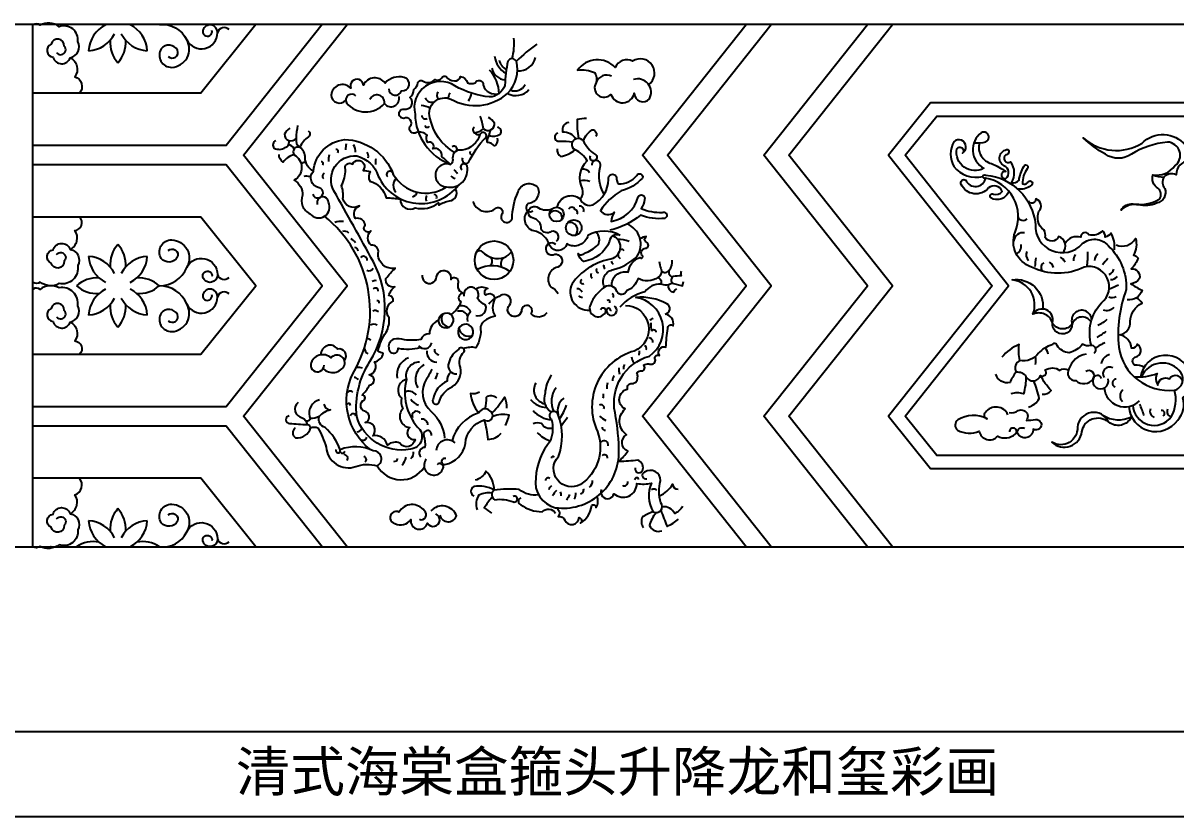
# Model space of a CAD drawing. Extents: x -66030 to 95157, y -13132 to 45879.
# Drawn here: x -38478 to -37595, y 4423 to 5032 of the extents above; entities that cross this region are included whole.
import ezdxf

# ---------------------------------------------------------------- set-up
doc = ezdxf.new("R2010")
doc.units = 0
doc.header["$LTSCALE"] = 100
doc.header["$MEASUREMENT"] = 0
for name, color, linetype in [('3', 11, 'CONTINUOUS'), ('4', 121, 'CONTINUOUS'), ('BH', 21, 'CONTINUOUS'), ('TEXT', 105, 'CONTINUOUS')]:
    doc.layers.add(name, color=color, linetype=linetype)
doc.styles.add('HZ', font='simhei.ttf')

# ---------------------------------------------------------------- blocks, each defined once
blk = doc.blocks.new('A$C792773B4')
at = {"layer": '3'}
blk.add_line((587, 0.65), (587, 400.65), dxfattribs=at)
for points in [[(808.48, 400.65), (735.07, 308.15), (587, 308.15)], [(757.67, 400.65), (757.67, 400.65), (715.59, 348.15), (587, 348.15)], [(827.53, 0.65), (748.25, 100.65), (827.53, 200.65), (748.25, 300.65), (827.53, 400.65)], [(1133.02, 0.65), (1053.73, 100.65), (1133.02, 200.65), (1053.73, 300.65), (1133.02, 400.65)], [(1152.16, 0.65), (1072.88, 100.65), (1152.16, 200.65), (1072.88, 300.65), (1152.16, 400.65)], [(1225.99, 0.65), (1146.7, 100.65), (1225.99, 200.65), (1146.7, 300.65), (1225.99, 400.65)], [(1245.13, 0.65), (1165.85, 100.65), (1245.13, 200.65), (1165.85, 300.65), (1245.13, 400.65)], [(2096.62, 340.65), (1274.35, 340.65), (1242.06, 300.65), (1321.35, 200.65), (1242.06, 100.65), (1274.35, 60.65), (2096.62, 60.65)], [(2096.62, 70.65), (1279.22, 70.65), (1254.76, 100.65), (1334.05, 200.65), (1254.76, 300.65), (1279.22, 330.65), (2096.62, 330.65)], [(587, 108.15), (735.07, 108.15), (808.48, 200.65), (735.07, 293.15), (587, 293.15)], [(587, 148.15), (715.59, 148.15), (757.67, 200.65), (715.59, 253.15), (587, 253.15)], [(1076.55, 202.74), (1084.3, 200.48), (1085.08, 203.9)], [(808.48, 0.65), (735.07, 93.15), (587, 93.15)], [(757.67, 0.65), (757.67, 0.65), (715.59, 53.15), (587, 53.15)]]:
    blk.add_lwpolyline(points, dxfattribs=at)
for points in [[(605.21, 379.18, 1.086152), (610.99, 384.15, 0.91975), (600.97, 385.69, 0.758314), (602.51, 375.68, 0.740247), (615.61, 375.3, 0.518222), (621.39, 387.62, 0.564224), (607.14, 399.05, 0.295307), (592.49, 400.27, 0.335042), (587.13, 400.52)], [(683.9, 400.65, -0.000652), (683.84, 400.65, -0.31825), (704.88, 389.12)], [(690.62, 376.2, 0.783034), (697.83, 381.04, 0.523758), (685.22, 382.19, 0.584749), (693.32, 367.94, 0.562351), (704.88, 389.12, 0.798974), (728.39, 394.44, 0.885566), (717.21, 396.44, 1.27175), (724.14, 396.05)], [(615.61, 375.3, -0.467092), (619.08, 360.77, -0.544967), (622.7, 348.15)], [(909.91, 302.8, -0.215803), (891.06, 329.26, -0.639219), (907.11, 343.6, 0.321972), (950.43, 347.99, 0.261578), (957.17, 372.56, 0.620977), (950.72, 372.65, 0.04418), (948.38, 354.13, -0.319376), (936.68, 345.25, -0.105425), (910.15, 353.77, 0.681496), (879.6, 332.19, 0.308467), (906.82, 293.58)], [(1058.49, 354.68, 0.974057), (1046.21, 372.65, 0.420215), (1032.79, 367.91, 0.475356), (1004.09, 365.76, -0.149166), (1017.05, 363.92, -0.214095), (1018.32, 356.32, 0.916461), (1029.58, 347.23, 0.769873), (1047.46, 348.13, 0.682835), (1059.04, 343.86, 0.676318), (1046.93, 358.64)], [(859.57, 351.48, 0.862677), (869.29, 350.02, 0.939589), (871.23, 360.22, 0.283466), (856.66, 355.85, 0.573284), (840.14, 354.39, 1.120878), (830.42, 351.97, 0.654976), (815.36, 346.62, 0.677782), (826.56, 342.8, 0.677782)], [(906.82, 293.58, 0.008373), (900.11, 299.51, 0.574032), (893.25, 305.49, 0.808674), (889.32, 310.34, -0.255163), (888.79, 316.06, 0.262395), (880.7, 317.99, -0.749406), (875.75, 322.58, 0.849179), (870.92, 328.86, -1.035585), (871.16, 335.98, 0.778848), (875.75, 344.8, 0.23028), (878.63, 351.05, 0.174543), (881.84, 356.09, -0.542597), (885.8, 357.3, 0.360688), (894.96, 358.66, 0.393637), (900.09, 359.85, -0.50903), (903.49, 360.86, 0.27297), (909.76, 357.62, 0.400228), (914.4, 360.86, -0.320123), (919.75, 355.96, 0.204885), (925.68, 356.18, -0.842056), (931.74, 354.44, 0.405241), (943.95, 347.82)], [(834.31, 346.14, 0.834493), (827.02, 340.8, 0.468129), (856.17, 340.31, 0.882429), (845, 343.23, 0.882429)], [(1010.94, 328.75, 0.075167), (1003.64, 327.87, 0.057152), (1004.84, 313.8)], [(783.66, 321.35, 0.146068), (779.71, 316.65, 0.328909), (782.91, 311.94, 0.272869), (788.56, 313.45, 0.272869)], [(789.69, 323.42, 0.032158), (788.56, 313.45, 0.299974), (791.38, 306.67)], [(797.78, 319.28, -0.500278), (798.16, 314.76, 0.148829), (791.38, 306.67, 0.148829)], [(916, 298.72, 0.788903), (920.58, 294.96, -0.085168), (933.99, 314.47, 1.025917), (929.33, 316.51, -0.286822), (915.6, 304.4, 0.525544), (908.4, 298.38, -0.310609), (906.82, 293.58, 0.284525), (897.45, 291.23, 0.624344), (903.6, 276.32, 0.547762), (919.46, 292.41, 1.268879), (915.4, 289.34)], [(997.38, 325.78, 0.453935), (992.61, 318.63, -0.245008), (1002.69, 313.22)], [(1008.41, 311.78, -0.151524), (1015.27, 320.12, -0.560378), (1018.12, 314.91)], [(1307.49, 310.15, 0.083889), (1316.74, 310.98, 1.042471), (1313.13, 317.87, 0.548744), (1315.1, 290.65, -0.637779), (1294.43, 305.41, -1.120327), (1298.69, 302.13, 1.103578), (1292.13, 310.98, 0.265548), (1292.13, 291.96, 0.300606), (1314.4, 284.44, 0.300606)], [(1472, 296.49, 0.381417), (1462.41, 285.7, 0.313458), (1452.9, 283.85, 0.306334), (1453.64, 275.01, -0.458056), (1447.39, 263.88, -0.18281), (1433.52, 262.83, 0.225278), (1420.21, 258.66, -0.306728), (1429.25, 263.28, 0.18467), (1449.43, 267.06, 0.425906), (1448.38, 275.26, -0.348502), (1444.6, 285.55, 0.276852), (1461.42, 292.48, 0.702836), (1455.64, 310.69, 0.110979), (1428.09, 301.48, -0.314383), (1408.23, 301.31, -0.056721), (1391.2, 313.92, 0.334619), (1436.19, 309.92, -0.442565), (1469.38, 308.28, 0.623435), (1497.4, 307.76, -0.488869), (1544.51, 311.38, 0.352812), (1562.02, 318.02, -0.528062), (1615.1, 282.81, 0.822781), (1614.64, 267.72, -0.70823), (1575.16, 255.85)], [(773.11, 311.75, 0.537872), (771.8, 306.11, 0.276461), (780.27, 306.48, 0.403399), (782.91, 311.94, 0.403399)], [(801.75, 288.35, -0.3556), (825.56, 312.63, -0.308922), (862.97, 285.92, 0.431748), (903.6, 276.32, 0.431748)], [(989.03, 317.44, 1.03755), (990.52, 311.48, -0.047032), (1000.25, 310.87)], [(1005.99, 267.22, 0.29131), (1007.81, 274.83, -0.323101), (1011.39, 296.28, 0.18328), (1002.15, 304.63, -1.203891), (1008.41, 311.78, 0.135398), (1017.25, 301.41, -2.519329), (1013.86, 300.13)], [(1311.7, 310.14, 0.423061), (1321.01, 294.26, -0.062564), (1331.84, 288.03, 1.247012), (1331.81, 282.89, 0.587723), (1330.52, 292.52, -0.751116), (1333.48, 305.08, -0.641598), (1331.84, 300.82, 0.96749), (1335.45, 295.57, -0.299752), (1336.05, 279.48, 0.268982), (1342.01, 281.47, -0.086112), (1345.62, 291.96, -1.357432), (1348.24, 290.32, 0.147017), (1344.59, 278.58, 0.268644), (1348.57, 279.5, -1.737983), (1350.91, 277.27, -0.236257), (1341.08, 274.82)], [(787, 300.9, 0.196984), (778.76, 295.38, -0.291287), (775.56, 301.21)], [(801.31, 270.72, 1.725012), (806.13, 275.73, -0.588562), (801.75, 288.35, -0.265638), (795.44, 298.55, 0.243931), (791.38, 306.67, 0.746433), (787, 300.9, -0.585628), (787.18, 281.55, -0.268666), (793.49, 269.9, 0.414377), (799.32, 255.82, 0.898744), (813.41, 264.56, 1.143632), (804.8, 262.9)], [(988.44, 305.52, 0.265134), (991.12, 299.56, 0.118939), (1002.15, 304.63)], [(873.02, 128.86, 0.239628), (881.32, 92.59, -0.675966), (876.05, 75.45, -0.386314), (834.95, 100.52, -0.169133), (845.09, 142.67, 0.266163), (847.7, 218.94, 0.004998), (817.43, 273.29, -0.594531), (834.95, 300.04, -0.268624), (851.49, 284.57, 0.563727), (912.8, 277.65, 0.563727)], [(873.02, 128.86, 0.594564), (869.16, 114.69, 0.163892), (870.2, 106.34, 0.622652), (875.52, 92.08, 0.757747), (879.6, 82.86, -0.685139), (868.02, 80.02, 0.289805), (858.53, 78.6, 0.395429), (847.18, 85.61, 0.759168), (841.51, 95.77, 0.64729), (842.13, 104.1, -0.628988), (839.5, 112.37, 0.91372), (839.12, 116.89, 0.08014), (844.77, 124.41, 0.914949), (844.39, 132.31, 0.535465), (848.53, 142.46, 0.327764), (855.31, 148.86, -0.093034), (851.34, 150.5, -0.108461), (857.54, 165.2, 0.148004), (859.82, 175.94, -0.485122), (862.83, 188.73, 0.449232), (859.45, 193.24, -0.168652), (864.23, 199.89, -0.590705), (857.36, 206.31, -0.030503), (864.45, 214.06, -0.490712), (851.38, 225.79, 0.532923), (846.04, 231.64, -0.428969), (845.78, 242.58, -1.004927), (841.49, 247.04, 0.445816), (833.96, 252.14, -0.459548), (836.98, 261.88, -0.523245), (824.35, 267.42, 0.123172), (823.25, 277.38, 0.137572), (826.29, 289.61, -0.752321), (831.84, 293.82, -1.160779), (839.81, 288.92, -0.098966), (845.2, 288.11, 0.260601), (844.93, 280.85, -0.262377), (857.59, 267.93, -0.062723), (868.36, 266.85, 0.599069), (879.68, 260.43, 0.245761), (897.65, 264.2, 0.216262), (897.98, 262.27, -0.139209), (906.06, 265.64, 0.52335), (910.94, 274.47)], [(1024.49, 270.79, -0.194814), (1021.23, 291.52, 1.343355), (1014.87, 293.06, 1.343355)], [(988.47, 260.84, -0.569516), (1005.99, 267.22, 0.418914), (1016.03, 262.71, 0.271823), (1027.69, 282.05, -0.936038), (1033.84, 283.97, 0.168399), (1035.27, 278.61, 0.242951), (1049.34, 285.2, -0.937373), (1053.73, 283.16, -0.15448), (1037.55, 273.38, 0.119644), (1021.48, 258.15, 0.426325), (1032.19, 256.91, 0.148862), (1029.72, 249.91, 0.292053), (1050.49, 268.67, -0.989285), (1055.26, 266.79, -0.11046), (1052.86, 259.86, 0.119783), (1068.92, 256.87, -1.008323), (1070.92, 252.27, -0.12896), (1052.26, 254.73, -0.11994), (1028.75, 243.31)], [(1334.23, 272.97, -0.478464), (1320.37, 267.93, -0.870347), (1322.46, 270.8, 0.296748), (1329.21, 272.94, 0.524925), (1318.71, 275.56, -0.546333), (1297.71, 278.19, -0.809045), (1301.32, 281.47, 0.72706), (1316.45, 283.05, 0.72706)], [(1397.41, 154.95, -0.258006), (1405.07, 187.53, 0.805531), (1391.95, 215, -0.23995), (1351.62, 214.99, -0.42408), (1338.99, 241.63, 0.485777), (1316.45, 283.05, -1.896937), (1316.7, 285.34, -0.362539), (1354.55, 247.61, 0.701696), (1390.44, 232.66, -0.424292), (1410.19, 231.47, -0.21855), (1424.13, 197.74, 0.112695), (1418.38, 153.61, 0.404189), (1461.01, 120.7)], [(923.9, 265.27, 0.507488), (940.45, 259.24, -1.073586), (945.69, 254.85, 1.0097), (953.93, 251.97, -0.102468), (958.46, 272.56, -0.592638), (973.62, 275.88, -0.488085), (966.83, 263.71, 1.16132), (969.74, 257.9, 1.16132)], [(1375.5, 225.95, 0.562571), (1372.25, 238.29, -0.618028), (1361.96, 237.68, 0.220041), (1360.95, 243.45, -0.345597), (1357.3, 257.71, 0.567132), (1354.87, 267.12, -0.812158), (1349.16, 265.55)], [(1036.73, 239.17, 0.259443), (1012.01, 239.21, -0.502415), (995.95, 232.62, -0.646716), (982.76, 231.21, 0.294687), (970.49, 242.63, -0.599743), (966.94, 258.99)], [(987.83, 234.77, 0.837669), (983.94, 242.15, -0.470205), (976.17, 244.15, 0.386678), (969.99, 252.38, -1.306871), (974.11, 260.2, 0.219489), (984.36, 259.5)], [(1003.73, 255.44, 0.562806), (1001.98, 258.95, 0.697182), (997.21, 259.2, 0.697182)], [(615.61, 228.44, 0.467092), (619.08, 242.96, 0.661983), (622.7, 253.15)], [(845.4, 75.12, -0.356373), (832.12, 133.56, 0.374056), (810.3, 253.86)], [(1024.74, 199.48, -0.523383), (1031.54, 212.99, 0.128902), (1049.77, 223.35, 0.470813), (1041.9, 247.96, 0.470813)], [(1031.24, 238.91, -0.755801), (1028.02, 220.73, 0.187925), (999.89, 202.2, 0.584248), (1013.26, 182.05, 0.584248)], [(1036.72, 239.01, 0.536519), (1028.53, 234.67, -0.271201), (1008.75, 219.21, -0.217414), (1004.44, 225.29, 0.433636), (1009.26, 225.55, 0.106559), (1019.65, 231.88, 0.389139), (1017.93, 241.58)], [(1030.35, 200.29, -0.537319), (1042.91, 210.98, -0.286473), (1051.72, 222.21, 0.720631), (1054.04, 223.2, -0.6728), (1056.03, 229.34, 0.650021), (1057.53, 233.49, -0.203481), (1055.04, 235.98, 0.061442), (1056.58, 238.46, 0.10118), (1051.91, 236.53, 0.10118)], [(1415, 228.18, 0.145678), (1412.69, 240.93, -0.165263), (1407.95, 237.98, 0.255243), (1405.83, 242.82, -0.295909), (1395.5, 239.67, 0.802136), (1389.34, 237.78, 0.348748), (1377.33, 233.08, 0.348748)], [(605.21, 224.55, -1.086152), (610.99, 219.58, -0.91975), (600.97, 218.04, -0.758314), (602.51, 228.05, -0.740247), (615.61, 228.44, -0.518222), (621.39, 216.11, -0.518414), (607.14, 202.25, -0.295333), (592.49, 203.46, -0.335042), (587.13, 203.21)], [(690.62, 227.53, -0.783034), (697.83, 222.7, -0.523758), (685.22, 221.54, -0.584749), (693.32, 235.79, -0.562351), (704.88, 214.61, -0.798974), (728.39, 209.29, -0.885566), (717.21, 207.29, -1.27175), (724.14, 207.68)], [(987.47, 232.12, 1.696999), (985.24, 224.39, -1.014769), (988.94, 214.92, 0.55355), (983.59, 199.69, -0.213859), (988.94, 194.33)], [(1416.38, 231.95, 0.380368), (1431.21, 236.83, -0.201728), (1429.71, 224.13, -0.162888), (1433.28, 221.79, -0.106692), (1427.99, 213.63, -0.535768), (1434.21, 206.16, -0.231458), (1427.75, 202.19, 0.046079), (1436.22, 197.16, -0.377481), (1424.92, 189.91)], [(927.01, 226.99, -0.386302), (931.13, 226.64, 0.286174), (947.95, 222.19, 0.076296), (953.46, 226.55)], [(704.88, 186.69, 0.302356), (683.84, 200.65, 0.302356), (704.88, 214.61)], [(885.17, 208.86, 1.039575), (896.07, 207.44, -1.057365), (906.97, 205.5, -0.862537), (912.63, 203.07, 0.415166), (916.82, 194.58, 0.907467), (914.79, 188.52, -0.172658), (907.12, 178.65)], [(1066.49, 219.15, 0.051611), (1067.81, 213.99, -0.364553), (1065.58, 206.99, -0.450768), (1067.66, 201.94, 0.249362), (1055.64, 196.03, 0.143898), (1036.33, 184.33, 0.143898)], [(1068.24, 211.82, 0.463256), (1074.3, 212.66, 0.569926), (1077.22, 207.63, 0.498823), (1076.55, 202.74, -0.265063), (1067.66, 201.94)], [(1074.3, 212.66, 0.20987), (1076.42, 220.34, 0.20987)], [(1083.24, 211.91, 0.186687), (1083.45, 208.34, 0.026068), (1077.22, 207.63, 0.026068)], [(1065.58, 206.99, -0.294449), (1050.37, 206.19, -0.227506), (1041.52, 196.73, -0.670678), (1034.2, 196.13, 0.525628), (1024.74, 199.48, 0.161286), (1013.96, 186.14, 0.992661), (1025.35, 180.25, 1.1231), (1021.63, 182.2, 1.1231)], [(1397.68, 174.6, 1.154484), (1382.77, 171.56, -1.087335), (1367.68, 172.22, 0.882139), (1352.6, 178.77, 0.495918), (1336.79, 205.14, -0.499599), (1360.17, 182.82)], [(605.21, 176.75, 1.086152), (610.99, 181.72, 0.91975), (600.97, 183.26, 0.758314), (602.51, 173.25, 0.740247), (615.61, 172.86, 0.518222), (621.39, 185.18, 0.518414), (607.14, 199.05, 0.295333), (592.49, 197.84, 0.335042), (587.13, 198.09)], [(690.62, 173.77, 0.783034), (697.83, 178.6, 0.523758), (685.22, 179.76, 0.584749), (693.32, 165.51, 0.562351), (704.88, 186.69, 0.798974), (728.39, 192.01, 0.885566), (717.21, 194, 1.27175), (724.14, 193.62)], [(926.04, 198.32, -0.279909), (935.28, 198.49, 0.701642), (933.93, 193.37, -0.736943), (940.52, 190.4, 0.264491), (940.95, 177.23, 0.255616), (929.62, 169.38, -0.18175), (926.11, 153.21, 0.136544), (916.69, 152.42)], [(926.11, 177.74, 0.588624), (933.66, 185.82, -0.142857), (927.46, 190.95, 1.462233), (917.01, 192.63)], [(1073.32, 201.32, 0.406566), (1077.72, 195.64, -0.180884), (1080.05, 198.36)], [(980.42, 179.97, -0.479864), (968.57, 179.02, 1.435164), (960.99, 180.92, -1.110316), (951.04, 184.71, 1.076773), (943.93, 192.29, 0.180369), (936.13, 186.48, 0.180369)], [(1040.76, 185.62, -0.813101), (1047.35, 150.65, 0.460512), (1019.2, 89.05, -0.351915), (1006.22, 48.42, -0.86004), (989.42, 69.86, 0.178162), (989.22, 101.72, 1.516207), (984.12, 98.08, -0.155547), (983.21, 81.92, 0.149476), (972, 53.41, 0.394471), (987.13, 30.64, 0.444685), (1035.67, 71.79, 0.049261), (1032.74, 103.29, -0.394016), (1059.11, 146.74, 0.676998), (1048.5, 191.66)], [(1437.75, 138.2, 0.167389), (1430.56, 139.78, -0.560496), (1430.8, 145.94, 0.711002), (1432.62, 155.82, -0.337279), (1428.26, 152.73, 0.320465), (1419.14, 163.06, 0.39477), (1427.1, 173.28, -0.272326), (1436.23, 187.31, 0.112601), (1431.94, 191.4, 0.112601)], [(920.07, 173.24, -0.250144), (922.08, 180.79, 0.392357), (913.17, 184.94, 0.392357)], [(1029.3, 181.25, 1.471842), (1026.31, 181.14, 1.542858), (1032.21, 185.05)], [(1035.73, 66.1, 0.038451), (1042.53, 73.97, -0.635728), (1041.61, 86.5, -0.493889), (1040.59, 106.24, -0.715084), (1042.36, 121.46, -0.419485), (1044.75, 125.79, 0.516387), (1049.98, 130.43, 0.164035), (1049.54, 133.86, -0.34609), (1053.42, 135.36, 0.658835), (1054.47, 139.69, -0.209072), (1058.65, 140.74, 0.496094), (1063.75, 143.63, -0.841926), (1066.67, 147.31, -0.716396), (1071.71, 153.67, -0.029684), (1073.21, 167.92, -0.718026), (1077.35, 169.91, 0.423761), (1071.15, 178.99, 0.423761)], [(1397.2, 172.87, 0.620397), (1382.77, 171.56, -0.575094), (1367.68, 172.22, 0.4485), (1352.6, 178.77, 0.4485)], [(615.61, 172.86, -0.467092), (619.08, 158.33, -0.661983), (622.7, 148.15)], [(897.33, 174.04, 0.300142), (890.6, 163.93, 0.314412), (884.16, 159.45, -0.065087), (871.54, 159.17, 0.109514), (863.5, 159.74, 0.38577), (859.49, 153.28, 1.104461), (866.78, 152.72, 0.10526), (883.6, 153.28)], [(923.54, 162.41, 0.755259), (915.32, 170.35, 0.387965)], [(825.51, 143.53, 0.734728), (820.29, 152.07, 0.755951), (807.51, 147.71)], [(907.14, 134.51, 0.262233), (904.31, 127.52, 0.27118), (893.41, 113.78, 0.943079), (897.89, 110.98, -0.215272), (908.26, 123.59, 0.309021), (914.42, 137.94, -0.320868), (917.21, 149.98, 0.875581), (913.17, 152.14, 0.187096), (905.46, 141.52, 0.567526), (911.63, 133.11, 0.567526)], [(1342.66, 143.33, -0.088927), (1342.09, 155.51, 0.126119), (1328.97, 146.01, 0.126119)], [(1399.63, 148.99, 0.737811), (1397.03, 154.92, -0.224219), (1390.64, 155.83, -0.142942), (1380.47, 149.27, -0.239396), (1371.29, 154.84, 0.644913), (1367.35, 155.5, 0.130648), (1356.86, 148.95, -0.298042), (1342.76, 143.37, 0.442964), (1339.77, 134.49, -0.305659), (1347.36, 131.22, 0.687673), (1358.5, 131.9, 0.884987), (1362.11, 136.16, -0.301464), (1373.26, 135.83, -0.276063), (1379.86, 136.25)], [(809.23, 137.2, 0.513577), (825.7, 139.8, 0.788794), (815.27, 145.41, 0.566761), (799.71, 140.52, 1.060937), (809.94, 139.68)], [(1393.44, 148.35, 0.28681), (1380.27, 136.98, 0.633251), (1385.66, 128.01, 0.451201), (1398.82, 129.21, 0.824695), (1393.22, 135.02, 0.824695)], [(1426.04, 108.14, 0.708074), (1463.5, 97.78, 0.265693), (1467.49, 114.72, 0.346118), (1472.98, 134.16, 0.774073), (1434.91, 130.83, 0.763415)], [(1429.18, 109.08, 0.704497), (1458.52, 100.27, 0.203863), (1461.01, 120.7, 0.526135), (1466, 134.16, 0.582534), (1435.71, 130.87, 0.570917)], [(1339.77, 134.49, 0.073691), (1335.18, 126.62, -0.41407), (1324.35, 132.85)], [(1430.29, 130.88, 0.109072), (1447.76, 133.52, 0.272961), (1448.29, 124.52, -0.5382), (1457.16, 129.45, -0.80871), (1467.04, 126.12)], [(888.32, 129.33, 0.362122), (891.95, 104.28, -0.18907), (902.2, 83.98)], [(984.09, 132.12, 0.141569), (979.15, 118.27, 0.342712), (983.91, 103.76, 0.342712)], [(1347.36, 131.22, -0.07334), (1345.38, 117.81, 0.181973), (1335.87, 117.81, 0.181973)], [(1349.32, 107.65, 0.188508), (1357.52, 114.2, 0.044182), (1353.25, 127.97, 0.044182)], [(1359.81, 117.48, 0.253061), (1366.7, 120.43, -0.08088), (1358.5, 131.9)], [(1405.19, 129.57, 0.806304), (1398.82, 129.21, 1.347032), (1410.19, 129.21)], [(928.89, 119.19, -0.23595), (921.95, 118.13, 0.141319), (928.36, 103.19, 0.141319)], [(933.35, 106.33, 0.052005), (934.24, 115.36, -0.409568), (941.98, 114.7)], [(938.9, 103.56, 0.060631), (947.98, 115.29, -0.162364), (949.58, 106.76)], [(790.01, 111.27, 0.643061), (793.23, 99.55, -0.228597), (796.97, 94.27)], [(806.34, 113.34, 0.389143), (798.75, 100.47, -0.911591), (795.7, 97.34)], [(809.79, 109.89, 0.343058), (814.85, 105.53, 0.14484), (806.11, 100.47, 0.14484)], [(903.06, 68.27, 1.243995), (902.45, 63.7, 0.306499), (918.17, 79.71, -0.320708), (932.63, 97.85, 1.073346), (936.9, 104.79, 0.526427), (928.36, 103.19, 0.259696), (907.94, 81.79)], [(1333.58, 101.75, 0.579877), (1316.29, 103.57, 0.656758), (1317.51, 98.8, 0.261381), (1295.21, 97.82, 0.489347), (1294.88, 89.95, 0.226628), (1311.6, 89.29, 0.625619), (1325.71, 85.36, 0.305798), (1339.15, 87, 0.738908), (1337.84, 91.59, 0.531608), (1334.81, 88.75)], [(783.12, 100.93, 0.918987), (783.58, 95.19, 0.004991), (796.97, 94.27)], [(796.91, 94.27, -0.400875), (799.67, 91.74, -0.219518), (805.19, 91.74, -0.069741), (811.49, 76.94, 0.486205), (834.16, 62.09, -0.176019), (850.6, 62.64, 0.795292), (847.53, 74.17, 0.21402), (822.28, 75.03, 0.130825), (810.71, 91.97, -0.412467), (806.11, 100.47, -0.173498), (799.28, 99.05)], [(932.63, 97.85, -0.03463), (935.3, 82.92, 0.212919), (945.63, 87.65, 0.212919)], [(948.96, 93.49, 0.044574), (951.63, 101.49, 0.161684), (939.18, 100.45, 0.161684)], [(1334.52, 103.65, 0.243545), (1341.41, 104.97, -0.45363), (1348.63, 102.02, -0.205364), (1347.64, 97.43, 0.004641), (1354.55, 98.16, -1.463551), (1352.89, 90.87, -0.833055), (1340.75, 87.92, -0.667827), (1346.33, 91.2)], [(1406.1, 101.6, 0.27048), (1428.1, 100.27, -0.498175), (1410.64, 96.28, 0.768606), (1386.71, 92.3, -0.606028), (1367.26, 80.83, 0.612234), (1390.17, 88.76, -0.59682), (1410.43, 96.34)], [(787.94, 91.74, 0.551464), (788.17, 84.16, 0.366606), (799.67, 91.74)], [(984.96, 91.42, -0.347469), (976.43, 95.04, 0.190266), (970, 94.79, 0.190266)], [(888.2, 67.84, 1.210479), (901.17, 60.83, 0.805593), (896.57, 63.55)], [(1048.17, 61.11, 0.875887), (1053.69, 58.83, 0.414377), (1050.23, 67.06, -0.04165), (1035.73, 66.1)], [(615.61, 26, 0.467092), (619.08, 40.53, 0.544967), (622.7, 53.15)], [(940.19, 44.09, 0.208486), (933.88, 58.56, -0.222813), (925.64, 51.66)], [(1022.26, 44.44, 1.066821), (1031.9, 41.3, 0.647154), (1049.45, 49.19, 0.109632), (1060.59, 49.54, 0.238039), (1061.92, 27.5, 0.857846), (1067.77, 34.4, -0.133844), (1067.5, 51.39, 0.609986), (1055.37, 57.86, 0.967769), (1057.08, 52.72)], [(940.19, 44.09, 0.173277), (924.58, 46.88, 0.592057), (924.58, 39.45)], [(974.12, 40.43, -0.195425), (959.38, 44.49, 0.065116), (940.19, 44.09, 0.579329), (940.82, 36.67, -0.143747), (954.88, 35.11, 1.480998), (954.81, 39.32, 1.480998)], [(1066.69, 39.81, 0.171294), (1076.75, 48.7, 0.414112), (1081, 44.72, 0.414112)], [(938.49, 41.7, 0.175594), (928.57, 40.24, 0.270575), (927.24, 29.09, 0.270575)], [(938.51, 38.45, 0.047702), (932.66, 30.48, -0.009033), (938.24, 26.5)], [(960.53, 38.19, 0.69994), (960.59, 32.93, 0.159437), (976.91, 27.5, -0.491182), (987.13, 26.46)], [(987.13, 30.64, -0.551492), (989.19, 23.97, -0.326189), (994.35, 21.06, 0.790701), (1005.22, 23.21, -0.503503), (1006.41, 18.7, 0.218985), (1014.94, 32.47, -0.653162), (1018.14, 30.85, 0.275397), (1018.84, 39.37, 0.275397)], [(605.21, 22.11, -1.086152), (610.99, 17.14, -0.91975), (600.97, 15.6, -0.758314), (602.51, 25.61, -0.740247), (615.61, 26, -0.518222), (621.39, 13.68, -0.564224), (607.14, 2.25, -0.295307), (592.49, 1.02, -0.335042), (587.13, 0.77)], [(690.62, 25.09, -0.783034), (697.83, 20.26, -0.523758), (685.22, 19.11, -0.584749), (693.32, 33.35, -0.562351), (704.88, 12.17, -0.798974), (728.39, 6.85, -0.885566), (717.21, 4.86, -1.27175), (724.14, 5.24)], [(882.91, 21.75, 0.881382), (886.76, 28.27, 0.538357), (867.32, 27.27, 1.147213), (864.22, 18.54, 0.383615), (876.37, 21.61, 0.932003), (889.17, 18.84, 1.392305), (895.52, 25.89, 1.392305)], [(898.49, 24.85, 0.741302), (911.37, 24.32, 0.55283), (891.82, 28.32, 0.55283)], [(1061.92, 27.5, 0.064845), (1053.69, 23.52, 0.297434), (1054.48, 15.55)], [(1064.31, 26.82, 0.115686), (1059, 16.88, 0.370255), (1068.56, 12.9)], [(1067.8, 28.44, 0.005231), (1072.55, 16.35, 0.085878), (1081.31, 21.92)], [(1084.5, 31.75, -0.178867), (1078.39, 26.17, 0.293514), (1068.89, 31.4, 0.293514)], [(683.9, 0.65, 0.000652), (683.84, 0.65, 0.31825), (704.88, 12.17)], [(600.95, 0.65, 0.007316), (600.55, 0.65)]]:
    blk.add_lwpolyline(points, format="xyb", dxfattribs=at)
for centre, radius in [((987.99, 255.33), 5.53), ((1001.15, 245.08), 6.02), ((940.12, 220.17), 14.78)]:
    blk.add_circle(centre, radius, dxfattribs=at)
for centre, radius, start, end in [((653.49, 379.32), 23.8, 116.96047, 176.75137), ((650.79, 379.32), 23.8, 3.24863, 63.03953), ((733.48, 393.08), 5.27, 45.18335, 165.05773), ((628.37, 404.43), 23.8, 273.24863, 333.03953), ((669.9, 387.23), 23.8, 176.75137, 221.75137), ((634.38, 387.23), 23.8, 318.24863, 3.24863), ((675.9, 404.43), 23.8, 206.96047, 266.75137), ((911.98, 386.2), 43.56, 344.56032, 5.41257), ((1042.45, 286.23), 121.35, 124.92805, 134.65169), ((958.14, 378.8), 17.8, 187.42917, 239.6471), ((955.01, 376.23), 11.36, 194.2512, 241.23252), ((959.18, 378.09), 12.89, 264.39546, 348.21414), ((917.74, 347.62), 26.21, 0.43971, 43.78165), ((949.41, 369.64), 11.26, 192.02651, 266.0072), ((1026.36, 353.49), 8.53, 63.93064, 160.57205), ((956.11, 358.39), 8.52, 246.27651, 334.65751), ((861.24, 344.07), 6.31, 216.54797, 14.54709), ((892.34, 346.45), 5.27, 201.42229, 296.67472), ((902.13, 346.7), 5.77, 153.18512, 211.80227), ((918.42, 342.67), 13.46, 154.76556, 172.33155), ((909.89, 350), 13.2, 323.65773, 351.75167), ((956.85, 359.42), 13.11, 240.69421, 319.54408), ((879.51, 311.17), 28.06, 65.33433, 80.25056), ((887.59, 331.23), 2.85, 182.56979, 297.96789), ((855.37, 306.05), 78.13, 10.95514, 18.32266), ((931.64, 320.3), 10.02, 28.89232, 65.46109), ((888.94, 324.03), 2.01, 201.83216, 328.64578), ((926.72, 320.03), 2.83, 130.25468, 236.56578), ((921.47, 334.6), 17.33, 282.2786, 307.74308), ((935.44, 324.4), 4.85, 226.20773, 300.29836), ((942.79, 316.09), 6.4, 139.95646, 181.04901), ((935.67, 324.46), 4.79, 297.53304, 10.35898), ((941.99, 318.81), 3.47, 324.76854, 77.86675), ((844.56, 304.79), 18.14, 165.64276, 180.09933), ((928.24, 320.67), 4.3, 224.20643, 284.73673), ((873.21, 297.98), 62.98, 11.41704, 15.17954), ((943.53, 311.16), 8.62, 146.02697, 184.76235), ((934.38, 302.73), 7.73, 37.52023, 85.80565), ((939.91, 323.44), 8.26, 244.72506, 306.54122), ((936.79, 312.39), 6.2, 306.94291, 11.90362), ((781.75, 302.78), 5.98, 27.54526, 80.96497), ((821.85, 297.4), 8.59, 156.70632, 190.12249), ((819.44, 303.57), 1.43, 311.31573, 105.31246), ((824.55, 303.39), 9.44, 356.86568, 33.01315), ((837.45, 299.85), 6.44, 349.87783, 29.86457), ((909.52, 305.36), 2.26, 293.45057, 132.39113), ((923.53, 302.75), 1.87, 161.34293, 269.86703), ((794.71, 292.57), 2.54, 52.20097, 136.93171), ((808.11, 294.29), 1.28, 306.04521, 107.11033), ((858.22, 295.23), 8.95, 163.46544, 191.55272), ((796.22, 275.02), 9.53, 70.76421, 101.25837), ((811.25, 284.63), 2.53, 119.7204, 224.01041), ((860.42, 285.89), 2.55, 0.83202, 220.00569), ((870.5, 277.36), 7.6, 135.13701, 221.86353), ((911.39, 287.9), 5.24, 215.74631, 259.3402), ((897.44, 275.73), 18.18, 35.66253, 48.34355), ((1008.2, 284.12), 5.87, 31.56674, 100.06947), ((1454.2, 311.38), 27.56, 249.60358, 267.29201), ((1009.1, 267.66), 13.68, 71.09731, 103.0987), ((876.1, 273.85), 5.33, 286.08112, 343.64267), ((891.78, 267.3), 3.92, 143.62067, 208.20352), ((894.37, 268.53), 1.99, 329.89725, 92.05855), ((986.97, 252.88), 5.19, 343.57358, 148.77674), ((1005.72, 258.62), 3.12, 332.86237, 98.84321), ((823.02, 235.43), 14.53, 83.28281, 109.74955), ((998.1, 243.23), 5.98, 318.92283, 102.1532), ((1345.27, 254.94), 4.27, 200.30091, 312.73289), ((825.29, 237.44), 5.05, 44.697, 105.18203), ((1345.05, 234.33), 6.94, 79.26596, 176.15864), ((669.9, 216.5), 23.8, 138.24863, 183.24863), ((634.38, 216.5), 23.8, 356.75137, 41.75137), ((827.68, 229.34), 7.62, 34.26749, 69.18325), ((833.33, 227.33), 2.72, 357.43058, 84.42975), ((1035.48, 217.43), 18.78, 64.75414, 92.63828), ((1336.9, 231.08), 6.86, 296.41363, 9.67831), ((653.49, 224.41), 23.8, 183.24863, 243.03953), ((628.37, 199.3), 23.8, 26.96047, 86.75137), ((675.9, 199.3), 23.8, 93.24863, 153.03953), ((650.79, 224.41), 23.8, 296.96047, 356.75137), ((839.92, 220.07), 3.12, 359.44414, 134.18179), ((934.71, 219.2), 4.07, 308.51778, 62.36996), ((950.95, 217.41), 5.64, 122.09733, 207.17972), ((1038.14, 224.31), 3.16, 135.76703, 242.41685), ((1037.65, 225.8), 2.71, 37.38838, 97.87365), ((1353.07, 224.24), 5.62, 151.77992, 227.96249), ((1770.76, 164.4), 419.8, 172.09451, 173.03444), ((1371.13, 216.52), 6.45, 18.68191, 66.76866), ((1394.3, 219.66), 10.54, 152.51852, 179.39395), ((1263.29, 227.5), 131.47, 354.60183, 359.6046), ((1407.61, 219.31), 7.74, 131.45951, 174.95861), ((1525.66, 124.06), 151.34, 139.89595, 142.29323), ((844.27, 215.98), 3.84, 245.12078, 329.0667), ((938.57, 193.03), 23.02, 53.79082, 119.65242), ((1020.56, 212.64), 2.19, 148.4179, 256.10248), ((1027.71, 216.09), 3.7, 171.92075, 221.4953), ((1034.28, 220.98), 4.8, 197.0306, 232.01621), ((1362.9, 214.8), 4.02, 119.85177, 217.51622), ((1363.79, 214.31), 4.55, 5.23374, 69.93424), ((1407.55, 216.03), 7.64, 297.44172, 338.54227), ((636.29, 182.89), 23.8, 86.75137, 131.75137), ((667.99, 182.89), 23.8, 48.24863, 93.24863), ((733.48, 210.65), 5.27, 194.94227, 314.81665), ((848.98, 200.89), 3.65, 73.45027, 126.55474), ((1007.89, 203.7), 1.69, 106.34372, 306.81196), ((1017.4, 208.89), 3.18, 160.92391, 228.33341), ((1412.02, 212.73), 7.39, 270.03603, 316.03674), ((636.29, 218.41), 23.8, 228.24863, 273.24863), ((653.49, 176.88), 23.8, 116.96047, 176.75137), ((650.79, 176.88), 23.8, 3.24863, 63.03953), ((667.99, 218.41), 23.8, 266.75137, 311.75137), ((733.48, 190.65), 5.27, 45.18335, 165.05773), ((849.28, 196.75), 2.16, 355.21548, 142.06492), ((1003.3, 193.49), 4.86, 28.68985, 88.81111), ((1029.77, 192.92), 1.89, 318.17071, 64.46146), ((1447.46, 127.08), 79.55, 111.55748, 116.96585), ((628.37, 202), 23.8, 273.24863, 333.03953), ((669.9, 184.8), 23.8, 176.75137, 221.75137), ((634.38, 184.8), 23.8, 318.24863, 3.24863), ((675.9, 202), 23.8, 206.96047, 266.75137), ((850.68, 187.75), 1.49, 343.63995, 106.39203), ((1010.63, 201.36), 10.23, 234.82409, 254.27393), ((1027.36, 188.24), 1.43, 335.58784, 123.24117), ((1052.37, 149.74), 42.1, 61.42386, 95.28271), ((1070.53, 183.08), 4.14, 278.59342, 61.42386), ((1413.31, 198.21), 6.55, 247.4645, 298.55767), ((848.99, 177.78), 3.86, 47.42835, 114.40105), ((903.79, 173.02), 6.54, 59.37704, 171.08089), ((903.19, 174.29), 5.87, 182.44717, 48.01076), ((906.22, 175.31), 6.35, 145.21158, 265.24635), ((913.98, 174.84), 6.47, 19.66813, 106.5068), ((1408.79, 190.83), 9.1, 254.42088, 312.70544), ((848.07, 166.23), 4.99, 59.67285, 120.32715), ((918.38, 165.29), 5.91, 121.1714, 330.83602), ((920.74, 169.53), 7.65, 190.20357, 291.46847), ((1053.84, 186.82), 13.61, 294.54742, 306.35588), ((1071.8, 170.08), 11.79, 169.7821, 200.61255), ((1393.16, 193.35), 24.69, 292.19083, 311.7913), ((855.45, 180.36), 23.29, 236.99392, 245.75875), ((1058.69, 157.72), 2.97, 351.33347, 85.43254), ((1062.39, 164.85), 1.94, 6.66686, 146.35622), ((946.82, 822.79), 803.17, 304.51271, 305.10636), ((848.58, 154.94), 8.28, 195.35722, 232.43377), ((886.86, 158.17), 5.67, 217.29725, 346.40721), ((896.34, 149.83), 7.75, 173.08177, 269.05947), ((898.4, 151.56), 3.92, 171.18934, 262.58108), ((1036.58, 150.4), 14.82, 348.68377, 1.37121), ((1054.75, 152.86), 1.97, 325.48817, 71.40099), ((1355.57, 146.43), 9.03, 11.85302, 46.4264), ((1758.4, -461.55), 711.1, 119.53812, 120.21772), ((879.55, 132.46), 13.88, 110.76625, 191.27136), ((883.01, 131.7), 10.38, 89.841, 195.86603), ((1054.54, 147.55), 9.37, 189.10252, 217.77809), ((1342.69, 143.24), 12.21, 346.65719, 14.42993), ((1413.79, 139.16), 9.08, 105.30745, 169.63977), ((835.66, 128.09), 10.06, 68.54757, 92.2902), ((892.41, 129.03), 12.47, 117.33557, 210.26894), ((869.93, 144.8), 24.04, 319.93398, 340.54875), ((831.94, 154.27), 68.2, 338.42788, 342.67197), ((1053.92, 137.56), 18.41, 179.55861, 194.27139), ((1044.48, 137.7), 5.24, 150.87608, 190.93333), ((1411.35, 133.37), 5.07, 61.40831, 215.86447), ((833.28, 127.52), 2.89, 21.08729, 93.13133), ((981.17, 120.62), 10.63, 149.95108, 258.41711), ((1037.78, 122.91), 11.28, 162.98467, 186.29771), ((1035.41, 128.37), 4.63, 135.69119, 187.41967), ((1416.55, 126.16), 3.05, 91.92956, 250.9995), ((830.09, 117.81), 2.19, 32.49814, 147.50186), ((874.92, 113.66), 6.29, 29.6693, 122.04163), ((1000.98, 112.12), 16.96, 142.35591, 207.0989), ((1012.43, 117.42), 11.59, 345.52156, 1.7909), ((1423.06, 123.75), 15.89, 185.50364, 314.46303), ((1425.39, 116.31), 6.02, 130.32562, 225.85387), ((828.78, 109.09), 1.34, 351.91009, 141.71585), ((884.37, 117.95), 9, 208.55053, 256.09189), ((980.5, 123), 15.6, 217.33079, 269.50635), ((1000.72, 105.03), 11.97, 127.14031, 196.05323), ((965.75, 117.73), 30.94, 321.63303, 343.86056), ((1022.08, 107.22), 2.29, 338.33216, 125.11862), ((924.08, -88.75), 547.78, 20.30122, 21.2645), ((1447.31, 104.56), 5.05, 159.15435, 249.75769), ((1459.64, 104.42), 4.3, 157.67847, 254.89925), ((832.13, 100.32), 2.27, 18.98161, 165.91714), ((880.66, 101.22), 3.34, 30.337, 205.76456), ((884.78, 93.8), 4.74, 3.43869, 95.86377), ((985.14, 117.72), 19.67, 219.63251, 267.00749), ((1040.74, 62.52), 57.84, 139.95772, 147.8375), ((1046.4, 133.93), 41.93, 232.30359, 240.34578), ((1451.2, 102.93), 2.26, 301.76526, 97.56259), ((834.49, 93.98), 5.26, 279.60613, 327.74448), ((889.21, 86.72), 3.02, 345.99644, 200.34987), ((1025.05, 92.33), 2.3, 177.74566, 280.45714), ((839.53, 85.49), 3.24, 246.8073, 346.29725), ((868.6, 79.08), 18.97, 353.28465, 20.34987), ((904.34, 74.04), 8.55, 46.61118, 177.69919), ((989.45, 103.17), 22.14, 222.5595, 253.62279), ((1024.4, 78.73), 3.17, 345.402, 138.47949), ((820.68, 74.41), 1.72, 153.09074, 21.45121), ((823.93, 74.26), 1.83, 154.84901, 353.40766), ((825.09, 68.34), 3.04, 327.10677, 91.02958), ((871.48, 73.27), 7.08, 314.79323, 1.58198), ((887.14, 72.56), 4.31, 86.1098, 224.05624), ((1024.71, 68.93), 2.26, 349.38977, 141.74639), ((839.92, 67.47), 2.41, 310.59599, 77.49156), ((868.92, 73.13), 21.11, 209.81339, 327.08311), ((863.02, 69.69), 3.8, 275.88934, 337.81981), ((858.95, 72.71), 14.28, 318.72258, 346.14562), ((985.24, 68.56), 1.28, 32.368, 181.81953), ((981.52, 51.35), 2.09, 49.40003, 176.24441), ((1049.41, 51.86), 1.66, 12.41087, 173.94523), ((989.06, 41.69), 7.59, 132.08251, 158.87073), ((1005.85, 44.19), 2.87, 278.16925, 15.75383), ((1010.1, 50.91), 5.43, 304.11079, 6.05529), ((1039.89, 50.04), 2.67, 234.45647, 11.73697), ((1062.46, 42.22), 2.72, 37.47792, 132.13902), ((997.78, 33.39), 14.38, 133.13409, 153.89695), ((986.6, 40.71), 4.9, 348.26902, 25.15803), ((1398.86, -179.49), 457.38, 151.23397, 151.85342), ((995.12, 41.61), 7.71, 326.47969, 3.36735), ((669.9, 14.06), 23.8, 138.24863, 183.24863), ((634.38, 14.06), 23.8, 356.75137, 41.75137), ((628.37, -3.14), 23.8, 26.96047, 86.75137), ((653.49, 21.98), 23.8, 183.24863, 243.03953), ((675.9, -3.14), 23.8, 93.24863, 153.03953), ((650.79, 21.98), 23.8, 296.96047, 356.75137), ((633.18, -17.52), 22.19, 78.4166, 125.04179), ((671.1, -17.52), 22.19, 54.95821, 101.5834), ((733.48, 8.21), 5.27, 194.94227, 314.81665)]:
    blk.add_arc(centre, radius, start, end, dxfattribs=at)
at = {"layer": '4'}
blk.add_lwpolyline([(2096.62, 400.65), (0, 400.65), (0, 0.65), (2096.62, 0.65)], dxfattribs=at)
blk = doc.blocks.new('A$C7C036234')
at = {"layer": '3'}
for p, q in [((0, 65.25), (0, 0)), ((1301.22, 65.25), (0, 65.25)), ((21.6, 65.25), (5.28, 32.63)), ((32.8, 65.25), (16.48, 32.63)), ((38.4, 65.25), (22.07, 32.63)), ((43, 65.25), (26.68, 32.63)), ((48.6, 65.25), (32.28, 32.63)), ((1258.22, 65.25), (1252.62, 65.25)), ((1252.62, 65.25), (1268.94, 32.63)), ((1258.22, 65.25), (1274.54, 32.63)), ((1268.42, 65.25), (1262.83, 65.25)), ((1262.83, 65.25), (1279.15, 32.63)), ((1268.42, 65.25), (1284.75, 32.63)), ((1301.22, 65.25), (1279.62, 65.25)), ((1279.62, 65.25), (1295.94, 32.63)), ((1301.22, 65.25), (1301.22, 0)), ((5.28, 32.63), (21.6, 0)), ((16.48, 32.63), (32.8, 0)), ((22.07, 32.63), (38.4, 0)), ((26.68, 32.63), (43, 0)), ((32.28, 32.63), (48.6, 0)), ((1268.94, 32.63), (1252.62, 0)), ((1274.54, 32.63), (1258.22, 0)), ((1279.15, 32.63), (1262.83, 0)), ((1284.75, 32.63), (1268.42, 0)), ((1295.94, 32.63), (1279.62, 0)), ((0, 0), (21.6, 0)), ((1301.22, 0), (0, 0)), ((32.8, 0), (38.4, 0)), ((43, 0), (48.6, 0)), ((1258.22, 0), (1252.62, 0)), ((1268.42, 0), (1262.83, 0)), ((1301.22, 0), (1279.62, 0))]:
    blk.add_line(p, q, dxfattribs=at)
at = {"layer": 'BH'}
for p, q in [((0, 46.11), (19.14, 65.25)), ((0, 48.66), (16.59, 65.25)), ((0, 51.21), (14.05, 65.25)), ((0, 53.75), (11.5, 65.25)), ((0, 56.3), (8.95, 65.25)), ((0, 61.39), (3.86, 65.25)), ((0, 58.84), (6.41, 65.25)), ((0, 63.93), (1.32, 65.25)), ((0, 43.57), (21.53, 65.09)), ((1279.95, 64.58), (1280.63, 65.25)), ((1280.8, 62.88), (1283.17, 65.25)), ((1281.65, 61.19), (1285.72, 65.25)), ((1282.5, 59.49), (1288.26, 65.25)), ((1283.35, 57.79), (1290.81, 65.25)), ((1284.2, 56.1), (1293.35, 65.25)), ((1285.05, 54.4), (1295.9, 65.25)), ((1285.9, 52.7), (1298.44, 65.25)), ((1286.74, 51.01), (1300.99, 65.25)), ((1287.59, 49.31), (1301.22, 62.94)), ((0, 41.02), (18.98, 60)), ((0, 38.48), (16.43, 54.91)), ((1288.44, 47.61), (1301.22, 60.39)), ((1289.29, 45.92), (1301.22, 57.85)), ((1290.14, 44.22), (1301.22, 55.3)), ((0, 35.93), (13.88, 49.81)), ((0, 33.39), (11.33, 44.72)), ((1290.99, 42.52), (1301.22, 52.75)), ((1291.84, 40.83), (1301.22, 50.21)), ((1292.69, 39.13), (1301.22, 47.66)), ((1293.54, 37.43), (1301.22, 45.12)), ((0, 30.84), (8.78, 39.62)), ((1294.38, 35.74), (1301.22, 42.57)), ((1295.23, 34.04), (1301.22, 40.03)), ((1295.51, 31.77), (1301.22, 37.48)), ((0, 28.29), (6.23, 34.53)), ((0, 25.75), (5.81, 31.56)), ((0, 23.2), (6.66, 29.87)), ((0, 20.66), (7.51, 28.17)), ((1285.32, 11.4), (1301.22, 27.3)), ((1287.87, 16.49), (1301.22, 29.84)), ((1290.42, 21.59), (1301.22, 32.39)), ((1292.97, 26.68), (1301.22, 34.94)), ((0, 18.11), (8.36, 26.47)), ((0, 15.57), (9.21, 24.78)), ((0, 13.02), (10.06, 23.08)), ((0, 10.48), (10.91, 21.38)), ((0, 7.93), (11.76, 19.69)), ((0, 5.38), (12.6, 17.99)), ((1280.22, 1.21), (1301.22, 22.21)), ((1281.56, 0), (1301.22, 19.66)), ((1282.77, 6.3), (1301.22, 24.75)), ((0, 2.84), (13.45, 16.29)), ((0, 0.29), (14.3, 14.6)), ((2.25, 0), (15.15, 12.9)), ((4.8, 0), (16, 11.2)), ((7.34, 0), (16.85, 9.51)), ((1284.11, 0), (1301.22, 17.12)), ((1286.65, 0), (1301.22, 14.57)), ((1289.2, 0), (1301.22, 12.03)), ((1291.74, 0), (1301.22, 9.48)), ((9.89, 0), (17.7, 7.81)), ((12.43, 0), (18.55, 6.11)), ((14.98, 0), (19.4, 4.42)), ((17.53, 0), (20.24, 2.72)), ((20.07, 0), (21.09, 1.02)), ((1294.29, 0), (1301.22, 6.93)), ((1296.83, 0), (1301.22, 4.39)), ((1299.38, 0), (1301.22, 1.84))]:
    blk.add_line(p, q, dxfattribs=at)

msp = doc.modelspace()

# ---------------------------------------------------------------- block references
at = {"layer": '3'}
for name, p in [('A$C792773B4', (-39057.07, 4629.68)), ('A$C7C036234', (-38657.68, 4423.42))]:
    msp.add_blockref(name, p, dxfattribs=at)

# ---------------------------------------------------------------- texts
at = {"layer": 'TEXT', "insert": (-38314.59, 4456.53), "char_height": 30.6, "attachment_point": 4, "style": 'HZ'}
msp.add_mtext('清式海棠盒箍头升降龙和玺彩画', dxfattribs=at)

doc.saveas('drawing.dxf')
